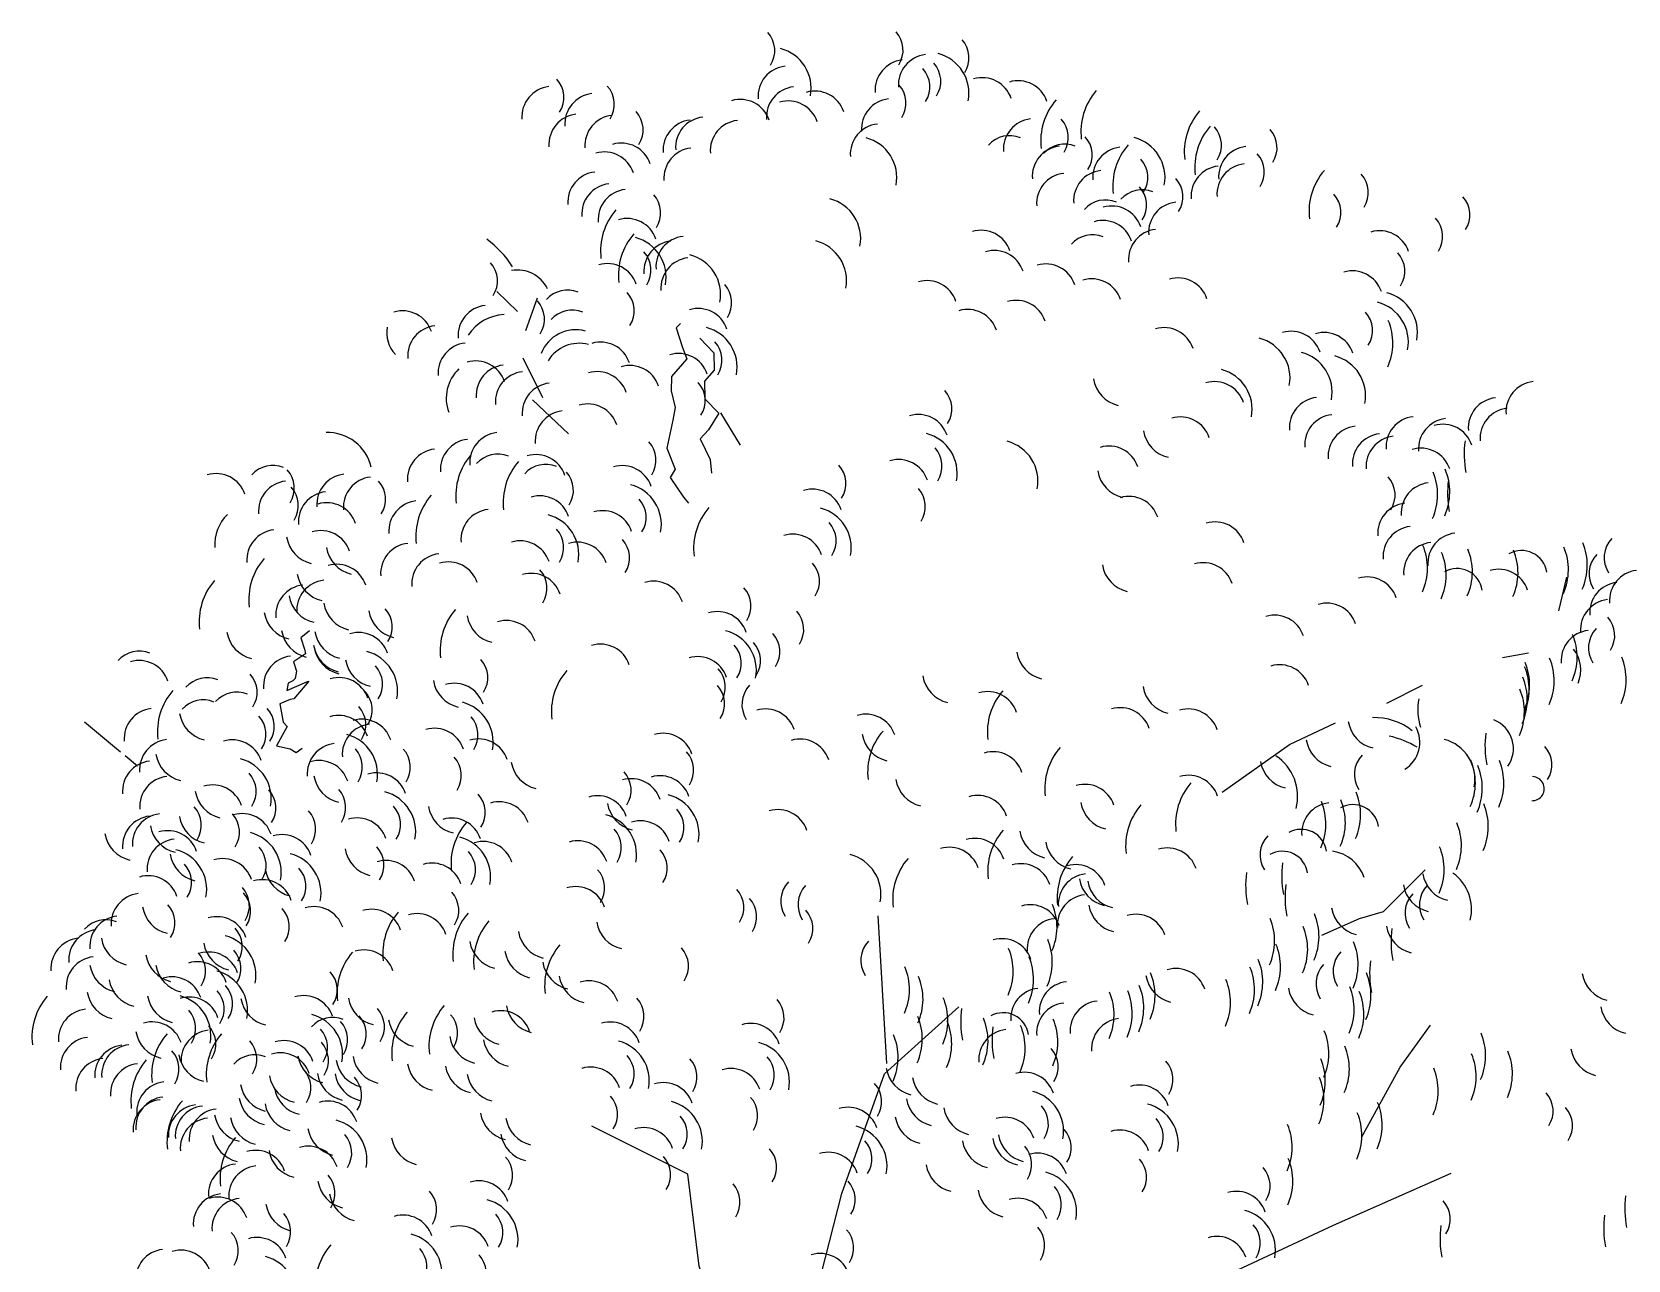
# Model space of a CAD drawing. Header units: millimetres. Extents: x 183.1 to 231.4, y 273.1 to 307.6.
# Drawn here: x 204.85 to 212.76, y 279.26 to 285.35 of the extents above; entities that cross this region are included whole.
import ezdxf

# ---------------------------------------------------------------- set-up
doc = ezdxf.new("R2010")
doc.units = ezdxf.units.MM
doc.layers.add('lesPaysagistes', color=7, linetype='Continuous')

# ---------------------------------------------------------------- blocks, each defined once
blk = doc.blocks.new('A$C3563476A')
at = {"layer": 'lesPaysagistes'}
for p, q in [((-4.8951, 10.9698), (-4.7938, 10.8709)), ((-4.6955, 10.9371), (-4.7543, 10.7752)), ((-4.7672, 10.6412), (-4.6698, 10.4453)), ((-4.7196, 10.4339), (-4.5411, 10.2653)), ((0.3661, 9.3876), (0.4067, 9.5551)), ((-5.8245, 9.2881), (-5.8663, 9.2536)), ((-5.8663, 9.2536), (-5.8486, 9.1981)), ((-5.8431, 9.1745), (-5.9038, 9.1357)), ((-5.8486, 9.1981), (-5.8431, 9.1745)), ((0.0867, 9.1573), (0.2162, 9.1792)), ((-5.9038, 9.1357), (-5.8883, 9.0896)), ((-5.9359, 8.9941), (-5.8364, 9.0369)), ((-5.9294, 9.0304), (-5.9359, 8.9941)), ((-5.9068, 9.0406), (-5.9294, 9.0304)), ((-5.8948, 9.0533), (-5.9068, 9.0406)), ((-5.8269, 9.039), (-5.9015, 8.9523)), ((-5.8883, 9.0896), (-5.8948, 9.0533)), ((-5.8364, 9.0369), (-5.8269, 9.039)), ((-0.4862, 8.9308), (-0.3087, 9.019)), ((-5.9204, 8.948), (-5.9701, 8.9266)), ((-5.9015, 8.9523), (-5.9204, 8.948)), ((-5.9701, 8.9266), (-5.9543, 8.8358)), ((-6.9392, 8.8382), (-6.7611, 8.6902)), ((-5.9347, 8.8155), (-5.9591, 8.7701)), ((-5.9543, 8.8358), (-5.9347, 8.8155)), ((-0.9689, 8.725), (-0.7405, 8.8328)), ((-5.9591, 8.7701), (-5.9871, 8.7189)), ((-5.9871, 8.7189), (-5.9192, 8.7047)), ((-5.9192, 8.7047), (-5.8901, 8.6865)), ((-5.8901, 8.6865), (-5.8603, 8.7083)), ((-1.3026, 8.4902), (-0.9689, 8.725)), ((-6.7368, 8.671), (-6.6754, 8.6204)), ((-0.5023, 7.8991), (-0.2964, 8.1045)), ((-0.8075, 7.7815), (-0.6208, 7.8639)), ((-0.6208, 7.8639), (-0.5023, 7.8991)), ((-0.4199, 7.1272), (-0.27, 7.3356)), ((-0.6098, 6.783), (-0.4199, 7.1272))]:
    blk.add_line(p, q, dxfattribs=at)
for points in [[(-3.9854, 10.8121), (-4.0065, 10.7898), (-3.9753, 10.6922), (-3.9537, 10.636), (-4.0297, 10.5487), (-4.0311, 10.4785), (-4.012, 10.3956), (-4.0236, 10.3318), (-4.0531, 10.1941), (-4.0117, 10.09), (-4.0373, 10.0492), (-3.971, 9.951), (-3.9468, 9.9216)], [(-3.8898, 10.738), (-3.8209, 10.6665), (-3.8185, 10.5798), (-3.867, 10.525), (-3.8646, 10.4382), (-3.7957, 10.3667), (-3.8469, 10.2851), (-3.889, 10.2405), (-3.8394, 10.1384), (-3.8324, 10.0701)], [(-3.7874, 10.3686), (-3.6894, 10.2078)], [(-2.9627, 7.146), (-3.0071, 7.8774)], [(-4.3029, 0.3862), (-4.2479, 1.1157), (-4.233, 1.5888), (-4.046, 2.4969), (-3.8139, 3.3166), (-3.6358, 4.371), (-3.4068, 5.6349), (-3.1856, 6.5015), (-2.9754, 7.0936), (-2.6065, 7.4256)], [(-4.6229, 0.1643), (-4.5933, 0.7891), (-4.5422, 1.32), (-4.5437, 1.5421), (-4.3117, 2.3618), (-4.3494, 2.5261), (-4.257, 2.7698), (-4.0958, 3.2518), (-3.8945, 3.9902), (-3.644, 5.1602), (-3.7446, 5.7056), (-3.894, 6.141), (-3.9495, 6.5979), (-4.4244, 6.8349)], [(-1.376, 6.052), (-0.7507, 6.344), (-0.167, 6.6017)]]:
    blk.add_lwpolyline(points, dxfattribs=at)
for centre, radius, start, end in [((-3.6528, 12.1631), 0.1342, 327.29163, 42.31975), ((-3.017, 12.1653), 0.1342, 327.29163, 42.31975), ((-2.6901, 12.1268), 0.1342, 327.29163, 42.31975), ((-3.5417, 11.9767), 0.2032, 349.25075, 75.51792), ((-2.8708, 11.9669), 0.1507, 96.26822, 184.46159), ((-2.7556, 11.9933), 0.1507, 96.26822, 184.46159), ((-2.8302, 12.0114), 0.1342, 327.29163, 42.31975), ((-2.7596, 11.9515), 0.2032, 349.25075, 75.51792), ((-4.6977, 11.9306), 0.1342, 327.29163, 42.31975), ((-3.451, 11.9361), 0.1507, 96.26822, 184.46159), ((-2.8844, 11.9837), 0.1342, 327.29163, 42.31975), ((-2.4904, 11.8783), 0.1507, 18.53688, 106.73024), ((-4.6211, 11.835), 0.1507, 96.26822, 184.46159), ((-4.408, 11.8001), 0.1507, 96.26822, 184.46159), ((-4.4476, 11.8972), 0.1342, 327.29163, 42.31975), ((-3.4089, 11.8339), 0.1507, 96.26822, 184.46159), ((-3.3197, 11.812), 0.1507, 18.53688, 106.73024), ((-3.0024, 11.9036), 0.1342, 327.29163, 42.31975), ((-2.313, 11.8632), 0.1507, 18.53688, 106.73024), ((-1.6911, 11.7611), 0.3108, 139.02024, 186.80359), ((-3.6891, 11.7706), 0.1507, 18.53688, 106.73024), ((-3.4513, 11.7631), 0.1507, 18.53688, 106.73024), ((-2.9384, 11.7743), 0.1507, 96.26822, 184.46159), ((-1.8902, 11.7154), 0.3108, 139.02024, 186.80359), ((-1.1788, 11.6605), 0.3108, 139.02024, 186.80359), ((-4.4871, 11.6981), 0.1507, 96.26822, 184.46159), ((-4.3087, 11.6925), 0.1507, 96.26822, 184.46159), ((-4.305, 11.771), 0.1342, 327.29163, 42.31975), ((-3.9212, 11.6696), 0.1507, 96.26822, 184.46159), ((-3.8592, 11.6839), 0.1507, 96.26822, 184.46159), ((-3.6876, 11.6674), 0.1507, 96.26822, 184.46159), ((-2.9937, 11.6497), 0.1507, 96.26822, 184.46159), ((-2.235, 11.6749), 0.1507, 96.26822, 184.46159), ((-2.198, 11.7325), 0.1342, 327.29163, 42.31975), ((-1.1266, 11.5852), 0.3108, 139.02024, 186.80359), ((-1.4395, 11.6948), 0.1342, 327.29163, 42.31975), ((-4.279, 11.5543), 0.1507, 18.53688, 106.73024), ((-3.1171, 11.5341), 0.2032, 349.25075, 75.51792), ((-2.3543, 11.6015), 0.1406, 67.81499, 138.06183), ((-2.0797, 11.6461), 0.1342, 327.29163, 42.31975), ((-1.7883, 11.5352), 0.2032, 349.25075, 75.51792), ((-1.1639, 11.6824), 0.1342, 327.29163, 42.31975), ((-4.3621, 11.5104), 0.1507, 18.53688, 106.73024), ((-3.9173, 11.5307), 0.1507, 96.26822, 184.46159), ((-2.0921, 11.54), 0.1507, 96.26822, 184.46159), ((-2.0825, 11.5592), 0.1406, 67.81499, 138.06183), ((-1.7925, 11.5343), 0.1507, 96.26822, 184.46159), ((-1.5331, 11.4918), 0.3108, 139.02024, 186.80359), ((-1.8043, 11.5353), 0.1342, 327.29163, 42.31975), ((-1.1687, 11.5378), 0.1507, 96.26822, 184.46159), ((-1.2271, 11.5618), 0.1342, 327.29163, 42.31975), ((-4.3934, 11.412), 0.1507, 96.26822, 184.46159), ((-2.0705, 11.4052), 0.1507, 96.26822, 184.46159), ((-1.8873, 11.4193), 0.1507, 96.26822, 184.46159), ((-1.305, 11.4412), 0.1507, 96.26822, 184.46159), ((-1.1769, 11.452), 0.1507, 96.26822, 184.46159), ((-0.5608, 11.3659), 0.3108, 139.02024, 186.80359), ((-0.7116, 11.4607), 0.1342, 327.29163, 42.31975), ((-4.324, 11.3534), 0.1507, 96.26822, 184.46159), ((-4.243, 11.3254), 0.1507, 96.26822, 184.46159), ((-1.6987, 11.333), 0.1406, 67.81499, 138.06183), ((-1.8105, 11.3975), 0.1342, 327.29163, 42.31975), ((-1.6306, 11.4389), 0.1342, 327.29163, 42.31975), ((-4.2178, 11.359), 0.1342, 327.29163, 42.31975), ((-3.2962, 11.2322), 0.2032, 349.25075, 75.51792), ((-1.8793, 11.2828), 0.1406, 67.81499, 138.06183), ((-1.8485, 11.2426), 0.1507, 18.53688, 106.73024), ((-1.5156, 11.2624), 0.1507, 96.26822, 184.46159), ((-0.8478, 11.3613), 0.1342, 327.29163, 42.31975), ((-0.2087, 11.3491), 0.1342, 327.29163, 42.31975), ((-4.071, 11.1707), 0.3108, 139.02024, 186.80359), ((-4.2502, 11.1808), 0.1507, 18.53688, 106.73024), ((-1.8932, 11.1712), 0.1507, 18.53688, 106.73024), ((-0.3433, 11.2424), 0.1342, 327.29163, 42.31975), ((-3.9825, 11.0513), 0.3108, 139.02024, 186.80359), ((-4.2602, 11.0402), 0.2032, 349.25075, 75.51792), ((-3.9565, 11.093), 0.1507, 96.26822, 184.46159), ((-2.4963, 11.1227), 0.1507, 18.53688, 106.73024), ((-1.9445, 11.1106), 0.1406, 67.81499, 138.06183), ((-1.6152, 11.1277), 0.1507, 96.26822, 184.46159), ((-0.5214, 11.1201), 0.1507, 18.53688, 106.73024), ((-5.2357, 10.8307), 0.4925, 32.07928, 53.95098), ((-4.0165, 11.0699), 0.1507, 96.26822, 184.46159), ((-4.2662, 11.0753), 0.1342, 327.29163, 42.31975), ((-3.9901, 10.9548), 0.2032, 349.25075, 75.51792), ((-3.3662, 11.0237), 0.2032, 349.25075, 75.51792), ((-2.4314, 11.0225), 0.1507, 18.53688, 106.73024), ((-0.531, 11.0706), 0.1342, 327.29163, 42.31975), ((-5.0267, 11.0221), 0.1342, 327.29163, 42.31975), ((-4.794, 10.9101), 0.1662, 26.27214, 100.01199), ((-4.3475, 10.9576), 0.1507, 18.53688, 106.73024), ((-3.9321, 10.9868), 0.1507, 96.26822, 184.46159), ((-2.1751, 10.9557), 0.1507, 18.53688, 106.73024), ((-0.6559, 10.9215), 0.1507, 18.53688, 106.73024), ((-3.866, 10.9135), 0.1342, 327.29163, 42.31975), ((-2.7636, 10.8728), 0.1507, 18.53688, 106.73024), ((-1.9486, 10.882), 0.1507, 18.53688, 106.73024), ((-1.5201, 10.8862), 0.1507, 18.53688, 106.73024), ((-4.794, 10.8333), 0.1342, 327.29163, 42.31975), ((-4.5456, 10.8361), 0.1406, 67.81499, 138.06183), ((-4.3489, 10.8746), 0.1342, 327.29163, 42.31975), ((-2.3222, 10.7753), 0.1507, 18.53688, 106.73024), ((-0.5825, 10.7196), 0.2032, 349.25075, 75.51792), ((-0.5375, 10.7672), 0.2032, 349.25075, 75.51792), ((-5.3628, 10.7234), 0.1507, 18.53688, 106.73024), ((-4.937, 10.751), 0.1507, 96.26822, 184.46159), ((-4.847, 10.6271), 0.2289, 93.30254, 146.41885), ((-4.5227, 10.7366), 0.1406, 67.81499, 138.06183), ((-3.8985, 10.7352), 0.1507, 18.53688, 106.73024), ((-2.5633, 10.7304), 0.1507, 18.53688, 106.73024), ((-0.6907, 10.7764), 0.1342, 327.29163, 42.31975), ((-5.2828, 10.7671), 0.1587, 170.55349, 223.21625), ((-5.1865, 10.6501), 0.1507, 96.26822, 184.46159), ((-4.5054, 10.598), 0.1822, 74.58134, 159.35914), ((-3.9084, 10.5946), 0.2032, 349.25075, 75.51792), ((-1.5892, 10.64), 0.1507, 18.53688, 106.73024), ((-0.9597, 10.622), 0.1507, 18.53688, 106.73024), ((-0.7968, 10.616), 0.1507, 18.53688, 106.73024), ((-0.7462, 10.7142), 0.2901, 336.01358, 22.71381), ((-5.036, 10.5647), 0.1507, 96.26822, 184.46159), ((-4.4875, 10.533), 0.1802, 75.29569, 148.75583), ((-4.3817, 10.5685), 0.1507, 18.53688, 106.73024), ((-3.9144, 10.6298), 0.1342, 327.29163, 42.31975), ((-1.1688, 10.5415), 0.2032, 349.25075, 75.51792), ((-5, 10.4749), 0.1507, 18.53688, 106.73024), ((-4.8472, 10.4554), 0.1507, 96.26822, 184.46159), ((-4.2371, 10.4527), 0.1507, 18.53688, 106.73024), ((-3.9957, 10.5121), 0.1507, 18.53688, 106.73024), ((-0.9602, 10.4715), 0.2032, 349.25075, 75.51792), ((-0.7946, 10.4536), 0.2032, 349.25075, 75.51792), ((-4.9474, 10.4415), 0.199, 133.20247, 200.65288), ((-4.7524, 10.4226), 0.1507, 96.26822, 184.46159), ((-4.3977, 10.422), 0.1507, 18.53688, 106.73024), ((-3.9971, 10.4291), 0.1342, 327.29163, 42.31975), ((-1.7803, 10.5628), 0.1612, 189.085, 256.77135), ((-1.3393, 10.3728), 0.1507, 18.53688, 106.73024), ((-1.3567, 10.3864), 0.2032, 349.25075, 75.51792), ((0.2548, 10.3736), 0.1507, 96.26822, 184.46159), ((-4.6194, 10.366), 0.1507, 96.26822, 184.46159), ((-2.7754, 10.3884), 0.1342, 327.29163, 42.31975), ((-0.8179, 10.295), 0.1507, 96.26822, 184.46159), ((0.0681, 10.2935), 0.1507, 96.26822, 184.46159), ((-4.555, 10.2281), 0.1507, 96.26822, 184.46159), ((-4.4445, 10.262), 0.1507, 18.53688, 106.73024), ((-2.8079, 10.2101), 0.1507, 18.53688, 106.73024), ((0.1266, 10.2417), 0.1507, 96.26822, 184.46159), ((-1.5086, 10.1977), 0.1507, 18.53688, 106.73024), ((-0.7424, 10.2098), 0.1507, 96.26822, 184.46159), ((-0.6267, 10.1525), 0.1507, 96.26822, 184.46159), ((-0.3392, 10.1999), 0.1507, 96.26822, 184.46159), ((-0.1785, 10.1902), 0.1507, 96.26822, 184.46159), ((-0.208, 10.1615), 0.1507, 18.53688, 106.73024), ((-5.735, 10.0493), 0.2221, 12.9265, 91.82434), ((-5.0245, 10.0875), 0.1507, 96.26822, 184.46159), ((-4.8795, 10.1209), 0.1507, 96.26822, 184.46159), ((-4.2413, 10.1347), 0.1342, 327.29163, 42.31975), ((-2.8179, 10.0695), 0.2032, 349.25075, 75.51792), ((-2.4178, 10.0309), 0.2032, 349.25075, 75.51792), ((-1.863, 10.0535), 0.1507, 18.53688, 106.73024), ((-1.5327, 10.3055), 0.1612, 189.085, 256.77135), ((-0.5062, 10.1149), 0.1507, 96.26822, 184.46159), ((-0.4381, 10.1026), 0.1507, 96.26822, 184.46159), ((0.4044, 10.1655), 0.5071, 172.70718, 190.54258), ((-5.1879, 10.0391), 0.1507, 96.26822, 184.46159), ((-4.7882, 9.9581), 0.3108, 139.02024, 186.80359), ((-4.8916, 10.0232), 0.1406, 67.81499, 138.06183), ((-4.5535, 9.9247), 0.3108, 139.02024, 186.80359), ((-4.7013, 10.0109), 0.1507, 18.53688, 106.73024), ((-2.9051, 9.9869), 0.1507, 18.53688, 106.73024), ((-2.8239, 10.1046), 0.1342, 327.29163, 42.31975), ((-0.3175, 10.0432), 0.1507, 18.53688, 106.73024), ((-6.287, 9.9173), 0.1507, 18.53688, 106.73024), ((-6.0058, 9.968), 0.1406, 67.81499, 138.06183), ((-6.0332, 9.9958), 0.1342, 327.29163, 42.31975), ((-5.6369, 9.9148), 0.1507, 96.26822, 184.46159), ((-5.5052, 9.9008), 0.1507, 96.26822, 184.46159), ((-4.6531, 9.9732), 0.1406, 67.81499, 138.06183), ((-4.6504, 9.9853), 0.1342, 327.29163, 42.31975), ((-4.2738, 9.9564), 0.1507, 18.53688, 106.73024), ((-3.3001, 10.0185), 0.1342, 327.29163, 42.31975), ((-1.7594, 10.1068), 0.1612, 189.085, 256.77135), ((-0.5792, 9.9616), 0.1342, 327.29163, 42.31975), ((-0.5245, 9.9634), 0.2901, 336.01358, 22.71381), ((-0.4643, 9.9773), 0.2901, 336.01358, 22.71381), ((-5.9259, 9.8805), 0.1507, 96.26822, 184.46159), ((-6.0134, 9.9095), 0.1342, 327.29163, 42.31975), ((-5.7283, 9.8277), 0.1507, 96.26822, 184.46159), ((-5.5812, 9.9407), 0.1342, 327.29163, 42.31975), ((-4.2838, 9.8158), 0.2032, 349.25075, 75.51792), ((-3.3326, 9.8402), 0.1507, 18.53688, 106.73024), ((-2.9065, 9.9039), 0.1342, 327.29163, 42.31975), ((-0.264, 9.8724), 0.1507, 96.26822, 184.46159), ((0.3221, 9.9726), 0.5071, 172.70718, 190.54258), ((-5.7384, 9.7726), 0.1507, 18.53688, 106.73024), ((-5.2802, 9.7824), 0.1507, 96.26822, 184.46159), ((-4.9861, 9.7575), 0.3108, 139.02024, 186.80359), ((-4.9229, 9.7402), 0.1507, 96.26822, 184.46159), ((-4.6829, 9.8071), 0.1507, 18.53688, 106.73024), ((-4.2898, 9.851), 0.1342, 327.29163, 42.31975), ((-3.61, 9.6961), 0.3108, 139.02024, 186.80359), ((-3.3426, 9.6996), 0.2032, 349.25075, 75.51792), ((-1.7638, 9.804), 0.1507, 18.53688, 106.73024), ((-0.3806, 9.771), 0.1507, 96.26822, 184.46159), ((-6.082, 9.716), 0.211, 134.79254, 183.68682), ((-4.6928, 9.6665), 0.2032, 349.25075, 75.51792), ((-4.371, 9.7333), 0.1507, 18.53688, 106.73024), ((-3.3486, 9.7348), 0.1342, 327.29163, 42.31975), ((-1.3372, 9.6777), 0.1507, 18.53688, 106.73024), ((-5.9839, 9.6394), 0.1507, 96.26822, 184.46159), ((-5.7784, 9.7797), 0.1612, 189.085, 256.77135), ((-5.7679, 9.6349), 0.1507, 18.53688, 106.73024), ((-4.7801, 9.5839), 0.1507, 18.53688, 106.73024), ((-4.6988, 9.7016), 0.1342, 327.29163, 42.31975), ((-4.4969, 9.5776), 0.1507, 18.53688, 106.73024), ((-4.3724, 9.6503), 0.1342, 327.29163, 42.31975), ((-3.4298, 9.6171), 0.1507, 18.53688, 106.73024), ((-0.3541, 9.6559), 0.1507, 96.26822, 184.46159), ((-0.1321, 9.6231), 0.1507, 96.26822, 184.46159), ((0.7298, 9.6507), 0.1389, 136.61376, 212.3819), ((-5.5809, 9.7269), 0.1612, 189.085, 256.77135), ((-5.3207, 9.5724), 0.1507, 96.26822, 184.46159), ((-5.1669, 9.5205), 0.1507, 96.26822, 184.46159), ((-0.252, 9.5769), 0.1507, 96.26822, 184.46159), ((-0.5747, 9.6002), 0.2901, 336.01358, 22.71381), ((-0.4822, 9.5652), 0.2901, 336.01358, 22.71381), ((-0.3522, 9.581), 0.2901, 336.01358, 22.71381), ((0.1808, 9.5601), 0.1269, 8.78163, 119.13156), ((-0.1261, 9.5767), 0.2901, 336.01358, 22.71381), ((0.1237, 9.5919), 0.2901, 336.01358, 22.71381), ((0.2172, 9.6134), 0.2901, 336.01358, 22.71381), ((0.6549, 9.5714), 0.1389, 136.61376, 212.3819), ((-5.8141, 9.443), 0.3108, 139.02024, 186.80359), ((-5.7252, 9.5956), 0.1612, 189.085, 256.77135), ((-5.6882, 9.4679), 0.1507, 18.53688, 106.73024), ((-5.1357, 9.4796), 0.1507, 18.53688, 106.73024), ((-4.7251, 9.4229), 0.1507, 18.53688, 106.73024), ((-4.7815, 9.5009), 0.1342, 327.29163, 42.31975), ((-3.4312, 9.5341), 0.1342, 327.29163, 42.31975), ((-1.7361, 9.6409), 0.1612, 189.085, 256.77135), ((-1.3956, 9.4757), 0.1507, 18.53688, 106.73024), ((-0.1388, 9.4708), 0.1269, 8.78163, 119.13156), ((0.0689, 9.4428), 0.1507, 18.53688, 106.73024), ((0.768, 9.4384), 0.1507, 96.26822, 184.46159), ((-6.0599, 9.3341), 0.3108, 139.02024, 186.80359), ((-5.8404, 9.3658), 0.1507, 96.26822, 184.46159), ((-5.7368, 9.3896), 0.1507, 96.26822, 184.46159), ((-4.1191, 9.3841), 0.1507, 18.53688, 106.73024), ((-3.7704, 9.4118), 0.1342, 327.29163, 42.31975), ((-0.5827, 9.4051), 0.1507, 18.53688, 106.73024), ((0.6698, 9.3786), 0.1507, 96.26822, 184.46159), ((-5.766, 9.4881), 0.1612, 189.085, 256.77135), ((-5.5939, 9.4513), 0.1612, 189.085, 256.77135), ((-0.7834, 9.2753), 0.1507, 18.53688, 106.73024), ((0.6241, 9.2935), 0.1507, 96.26822, 184.46159), ((-5.8888, 9.4054), 0.1612, 189.085, 256.77135), ((-5.3712, 9.4132), 0.1612, 189.085, 256.77135), ((-5.5479, 9.3082), 0.1342, 327.29163, 42.31975), ((-4.8659, 9.1912), 0.3108, 139.02024, 186.80359), ((-4.8838, 9.389), 0.1612, 189.085, 256.77135), ((-4.8491, 9.1894), 0.1507, 18.53688, 106.73024), ((-3.8029, 9.2335), 0.1507, 18.53688, 106.73024), ((-3.5092, 9.296), 0.1342, 327.29163, 42.31975), ((-1.0421, 9.2158), 0.1507, 18.53688, 106.73024), ((0.5091, 9.2659), 0.1342, 327.29163, 42.31975), ((-6.0737, 9.3084), 0.1612, 189.085, 256.77135), ((-5.8028, 9.3161), 0.1612, 189.085, 256.77135), ((-5.6379, 9.3104), 0.1612, 189.085, 256.77135), ((-5.5804, 9.1299), 0.1507, 18.53688, 106.73024), ((-3.8129, 9.0929), 0.2032, 349.25075, 75.51792), ((-3.6277, 9.1855), 0.1342, 327.29163, 42.31975), ((0.5286, 9.1411), 0.1507, 96.26822, 184.46159), ((0.1669, 9.1588), 0.2901, 336.01358, 22.71381), ((0.6522, 9.2045), 0.1389, 136.61376, 212.3819), ((-6.6678, 9.0475), 0.1406, 67.81499, 138.06183), ((-5.6443, 9.2435), 0.1612, 189.085, 256.77135), ((-5.6419, 9.2331), 0.1612, 189.085, 256.77135), ((-5.5903, 8.9893), 0.2032, 349.25075, 75.51792), ((-4.3827, 9.0722), 0.1507, 18.53688, 106.73024), ((-3.8189, 9.1281), 0.1342, 327.29163, 42.31975), ((-3.7235, 9.1408), 0.1342, 327.29163, 42.31975), ((-2.1605, 9.2083), 0.1612, 189.085, 256.77135), ((0.3051, 9.0946), 0.1695, 337.59218, 37.89238), ((-6.6682, 8.9914), 0.1507, 18.53688, 106.73024), ((-5.9013, 9.0138), 0.1507, 96.26822, 184.46159), ((-5.4858, 9.1709), 0.1612, 189.085, 256.77135), ((-5.5963, 9.0245), 0.1342, 327.29163, 42.31975), ((-5.0745, 9.0568), 0.1342, 327.29163, 42.31975), ((-3.9001, 9.0104), 0.1507, 18.53688, 106.73024), ((-3.8979, 9.0098), 0.1342, 327.29163, 42.31975), ((-1.0171, 8.9702), 0.1507, 18.53688, 106.73024), ((-0.0707, 8.9987), 0.2901, 336.01358, 22.71381), ((-0.0686, 9.0203), 0.2901, 336.01358, 22.71381), ((0.0532, 9.0412), 0.2901, 336.01358, 22.71381), ((0.41, 9.0466), 0.2901, 336.01357, 22.71384), ((-6.3316, 8.9152), 0.1406, 67.81499, 138.06183), ((-6.2174, 8.9843), 0.1342, 327.29163, 42.31975), ((-5.6776, 8.9068), 0.1507, 18.53688, 106.73024), ((-5.0509, 9.0679), 0.1612, 189.085, 256.77135), ((-5.1069, 8.8785), 0.1507, 18.53688, 106.73024), ((-4.3145, 8.8885), 0.3108, 139.02024, 186.80359), ((-3.9015, 8.9274), 0.1342, 327.29163, 42.31975), ((-3.5424, 8.9237), 0.1389, 136.61376, 212.3819), ((-2.6259, 9.0909), 0.1612, 189.085, 256.77135), ((-0.08, 8.9473), 0.2901, 336.01358, 22.71381), ((-6.2666, 8.7889), 0.3108, 139.02024, 186.80359), ((-6.3503, 8.8061), 0.1406, 67.81499, 138.06183), ((-6.1843, 8.8443), 0.1406, 67.81499, 138.06183), ((-5.6475, 8.8975), 0.1342, 327.29163, 42.31975), ((-2.4635, 8.8369), 0.1507, 18.53688, 106.73024), ((-2.1544, 8.7879), 0.3108, 139.02024, 186.80359), ((-1.5348, 9.0379), 0.1612, 189.085, 256.77135), ((-0.0655, 8.897), 0.2672, 168.21313, 198.73294), ((-0.0944, 8.8877), 0.2901, 336.01358, 22.71381), ((-6.5916, 8.7542), 0.1507, 96.26822, 184.46159), ((-6.3084, 8.9056), 0.1612, 189.085, 256.77135), ((-6.174, 8.7765), 0.1342, 327.29163, 42.31975), ((-6.1329, 8.8144), 0.1342, 327.29163, 42.31975), ((-5.68, 8.7192), 0.1507, 18.53688, 106.73024), ((-5.679, 8.8237), 0.1342, 327.29163, 42.31975), ((-5.1169, 8.738), 0.2032, 349.25075, 75.51792), ((-5.1229, 8.7731), 0.1342, 327.29163, 42.31975), ((-3.5647, 8.7515), 0.1507, 18.53688, 106.73024), ((-3.0669, 8.7253), 0.1507, 18.53688, 106.73024), ((-1.8063, 8.7575), 0.1507, 18.53688, 106.73024), ((-1.4696, 8.7511), 0.1507, 18.53688, 106.73024), ((-0.5492, 8.5529), 0.3064, 51.82133, 91.41476), ((-5.5109, 8.6763), 0.1507, 96.26822, 184.46159), ((-5.5643, 8.7005), 0.1507, 18.53688, 106.73024), ((-5.2042, 8.6554), 0.1507, 18.53688, 106.73024), ((-4.0717, 8.6306), 0.1507, 18.53688, 106.73024), ((-2.7477, 8.5888), 0.3108, 139.02024, 186.80359), ((-0.5182, 8.8656), 0.1612, 189.085, 256.77135), ((-0.479, 8.7367), 0.1564, 301.49389, 29.4187), ((0.5074, 8.7182), 0.5071, 172.70718, 190.54258), ((-0.011, 8.7056), 0.1523, 324.81915, 68.44284), ((-6.5153, 8.6001), 0.1507, 96.26822, 184.46159), ((-6.2064, 8.5982), 0.1507, 18.53688, 106.73024), ((-5.6846, 8.5804), 0.1507, 96.26822, 184.46159), ((-5.69, 8.5786), 0.2032, 349.25075, 75.51792), ((-5.696, 8.6137), 0.1342, 327.29163, 42.31975), ((-5.4584, 8.6129), 0.1342, 327.29163, 42.31975), ((-4.9867, 8.6028), 0.1507, 18.53688, 106.73024), ((-3.3943, 8.6021), 0.1507, 18.53688, 106.73024), ((-2.9262, 8.802), 0.1612, 189.085, 256.77135), ((-1.87, 8.5076), 0.3108, 139.02024, 186.80359), ((-0.7263, 8.7742), 0.1612, 189.085, 256.77135), ((-0.5818, 8.2924), 0.487, 59.59779, 77.27949), ((-0.2527, 8.5542), 0.2032, 349.25075, 75.51792), ((0.1976, 8.6249), 0.1342, 327.29163, 42.31975), ((-6.5998, 8.4935), 0.1507, 96.26822, 184.46159), ((-6.4257, 8.7041), 0.1612, 189.085, 256.77135), ((-6.2164, 8.4577), 0.2032, 349.25075, 75.51792), ((-5.7772, 8.496), 0.1507, 18.53688, 106.73024), ((-5.2056, 8.5724), 0.1342, 327.29163, 42.31975), ((-4.6649, 8.6644), 0.1612, 189.085, 256.77135), ((-4.0547, 8.5985), 0.1342, 327.29163, 42.31975), ((-2.437, 8.5393), 0.1507, 18.53688, 106.73024), ((-0.9527, 8.6676), 0.1612, 189.085, 256.77135), ((-1.1718, 8.4684), 0.2436, 345.74207, 55.95421), ((-0.508, 8.5778), 0.1389, 136.61376, 212.3819), ((-0.3374, 8.5365), 0.2901, 336.01358, 22.71381), ((-0.303, 8.5093), 0.2901, 336.01358, 22.71381), ((-0.1961, 8.5338), 0.2901, 336.01358, 22.71381), ((-6.5143, 8.4178), 0.1507, 96.26822, 184.46159), ((-6.2224, 8.4928), 0.1342, 327.29163, 42.31975), ((-5.6425, 8.5964), 0.1612, 189.085, 256.77135), ((-5.4909, 8.4346), 0.1507, 18.53688, 106.73024), ((-4.2296, 8.4058), 0.1507, 18.53688, 106.73024), ((-4.3645, 8.4996), 0.1342, 327.29163, 42.31975), ((-4.0872, 8.4203), 0.1507, 18.53688, 106.73024), ((-2.7596, 8.5785), 0.1612, 189.085, 256.77135), ((-1.4679, 8.4224), 0.1507, 18.53688, 106.73024), ((0.2339, 8.5071), 0.0598, 268.00233, 88.00233), ((-6.2307, 8.52), 0.1612, 189.085, 256.77135), ((-6.3037, 8.3751), 0.1507, 18.53688, 106.73024), ((-6.1247, 8.4112), 0.1342, 327.29163, 42.31975), ((-5.7786, 8.413), 0.1342, 327.29163, 42.31975), ((-5.5009, 8.294), 0.2032, 349.25075, 75.51792), ((-5.0873, 8.389), 0.1342, 327.29163, 42.31975), ((-4.397, 8.3214), 0.1507, 18.53688, 106.73024), ((-4.0971, 8.2797), 0.2032, 349.25075, 75.51792), ((-2.513, 8.3229), 0.1507, 18.53688, 106.73024), ((-1.9814, 8.3777), 0.1507, 18.53688, 106.73024), ((-1.2221, 8.3319), 0.3108, 139.02024, 186.80359), ((-0.9059, 8.3778), 0.2901, 336.01358, 22.71381), ((-6.4939, 8.3264), 0.1342, 327.29163, 42.31975), ((-6.1572, 8.233), 0.1507, 18.53688, 106.73024), ((-5.9275, 8.3068), 0.1342, 327.29163, 42.31975), ((-5.5069, 8.3292), 0.1342, 327.29163, 42.31975), ((-5.0753, 8.4444), 0.1612, 189.085, 256.77135), ((-4.8837, 8.2914), 0.1507, 18.53688, 106.73024), ((-4.1884, 8.4597), 0.1612, 189.085, 256.77135), ((-4.1031, 8.3148), 0.1342, 327.29163, 42.31975), ((-3.5025, 8.2526), 0.1507, 18.53688, 106.73024), ((-1.843, 8.4644), 0.1612, 189.085, 256.77135), ((-1.4694, 8.2227), 0.3108, 139.02024, 186.80359), ((-0.7574, 8.2865), 0.1507, 96.26822, 184.46159), ((-1.0781, 8.3312), 0.2901, 336.01358, 22.71381), ((-0.9815, 8.3393), 0.2901, 336.01358, 22.71381), ((-0.6532, 8.3009), 0.1269, 8.78163, 119.13156), ((-0.2734, 8.3192), 0.2901, 336.01358, 22.71381), ((-6.5996, 8.2211), 0.1507, 96.26822, 184.46159), ((-6.5507, 8.2322), 0.1507, 96.26822, 184.46159), ((-6.4532, 8.3489), 0.1612, 189.085, 256.77135), ((-6.3088, 8.3948), 0.1612, 189.085, 256.77135), ((-6.3051, 8.2921), 0.1342, 327.29163, 42.31975), ((-5.5881, 8.2115), 0.1507, 18.53688, 106.73024), ((-5.1198, 8.2107), 0.1507, 18.53688, 106.73024), ((-4.8119, 8.1355), 0.3108, 139.02024, 186.80359), ((-4.4069, 8.1808), 0.2032, 349.25075, 75.51792), ((-4.4129, 8.2159), 0.1342, 327.29163, 42.31975), ((-4.1844, 8.1971), 0.1507, 18.53688, 106.73024), ((-0.9099, 8.1786), 0.1269, 8.78163, 119.13156), ((-0.4066, 8.2253), 0.2901, 336.01358, 22.71381), ((-6.678, 8.3099), 0.1612, 189.085, 256.77135), ((-6.4783, 8.107), 0.1507, 96.26822, 184.46159), ((-6.5264, 8.1482), 0.1507, 18.53688, 106.73024), ((-6.1672, 8.0924), 0.2032, 349.25075, 75.51792), ((-5.96, 8.1285), 0.1507, 18.53688, 106.73024), ((-5.1298, 8.0701), 0.2032, 349.25075, 75.51792), ((-4.9643, 8.0948), 0.1507, 18.53688, 106.73024), ((-4.4942, 8.0982), 0.1507, 18.53688, 106.73024), ((-2.527, 8.1102), 0.1507, 18.53688, 106.73024), ((-2.1528, 8.0971), 0.3108, 139.02024, 186.80359), ((-2.1454, 8.3217), 0.1612, 189.085, 256.77135), ((-2.0168, 8.2668), 0.1612, 189.085, 256.77135), ((-0.9752, 8.1787), 0.1389, 136.61376, 212.3819), ((-6.3554, 8.2078), 0.1612, 189.085, 256.77135), ((-6.5364, 8.0076), 0.2032, 349.25075, 75.51792), ((-6.2544, 8.0098), 0.1507, 18.53688, 106.73024), ((-6.1731, 8.1275), 0.1342, 327.29163, 42.31975), ((-5.9699, 7.9879), 0.2032, 349.25075, 75.51792), ((-5.488, 8.2344), 0.1612, 189.085, 256.77135), ((-5.5895, 8.1284), 0.1342, 327.29163, 42.31975), ((-5.4459, 8.0007), 0.1507, 18.53688, 106.73024), ((-5.1357, 8.1053), 0.1342, 327.29163, 42.31975), ((-4.1858, 8.1141), 0.1342, 327.29163, 42.31975), ((-3.1957, 7.9836), 0.2032, 349.25075, 75.51792), ((-2.6236, 7.9575), 0.3108, 139.02024, 186.80359), ((-2.6536, 8.0662), 0.1507, 18.53688, 106.73024), ((-1.8086, 7.9667), 0.3108, 139.02024, 186.80359), ((-1.5739, 8.063), 0.1507, 18.53688, 106.73024), ((-1.0037, 8.0701), 0.1269, 8.78163, 119.13156), ((-0.7815, 8.0057), 0.193, 18.44001, 82.06279), ((-0.492, 8.1072), 0.2901, 336.01358, 22.71381), ((-6.6236, 7.925), 0.1507, 18.53688, 106.73024), ((-6.5424, 8.0427), 0.1342, 327.29163, 42.31975), ((-5.8837, 8.133), 0.1612, 189.085, 256.77135), ((-5.9759, 8.0231), 0.1342, 327.29163, 42.31975), ((-5.217, 7.9876), 0.1507, 18.53688, 106.73024), ((-4.4956, 8.0152), 0.1342, 327.29163, 42.31975), ((-2.2991, 7.9846), 0.1507, 18.53688, 106.73024), ((-1.9631, 7.9349), 0.1507, 96.26822, 184.46159), ((-2.0262, 7.98), 0.1507, 18.53688, 106.73024), ((-0.6785, 8.0266), 0.5071, 172.70718, 190.54258), ((-0.4999, 8.0756), 0.5071, 172.70718, 190.54258), ((-0.1485, 8.1109), 0.1612, 189.085, 256.77135), ((-0.287, 7.9095), 0.2208, 345.80643, 54.32506), ((-6.2558, 7.9268), 0.1342, 327.29163, 42.31975), ((-6.2498, 7.9003), 0.1342, 327.29163, 42.31975), ((-6.0572, 7.9053), 0.1507, 18.53688, 106.73024), ((-5.2184, 7.9046), 0.1342, 327.29163, 42.31975), ((-4.5049, 7.8713), 0.1507, 18.53688, 106.73024), ((-3.8061, 7.9178), 0.1342, 327.29163, 42.31975), ((-3.3497, 7.9498), 0.1389, 136.61376, 212.3819), ((-3.2649, 7.9321), 0.1389, 136.61376, 212.3819), ((-1.8503, 8.0858), 0.1612, 189.085, 256.77135), ((-1.809, 8.0746), 0.1612, 189.085, 256.77135), ((-0.4832, 7.9687), 0.5071, 172.70718, 190.54258), ((-0.245, 8.056), 0.1612, 189.085, 256.77135), ((-0.1857, 7.9317), 0.1389, 136.61376, 212.3819), ((-6.6563, 7.8372), 0.1507, 96.26822, 184.46159), ((-6.4919, 7.9475), 0.1612, 189.085, 256.77135), ((-6.625, 7.842), 0.1342, 327.29163, 42.31975), ((-6.0586, 7.8223), 0.1342, 327.29163, 42.31975), ((-5.802, 7.7723), 0.1507, 18.53688, 106.73024), ((-5.5156, 7.7587), 0.1507, 18.53688, 106.73024), ((-3.7425, 7.8719), 0.1342, 327.29163, 42.31975), ((-2.2529, 7.7813), 0.1507, 18.53688, 106.73024), ((-2.4102, 7.8212), 0.2901, 336.01358, 22.71381), ((-1.9673, 7.8315), 0.1507, 96.26822, 184.46159), ((-1.8036, 7.9559), 0.1612, 189.085, 256.77135), ((-0.6005, 7.9416), 0.1612, 189.085, 256.77135), ((-0.2569, 7.8905), 0.1389, 136.61376, 212.3819), ((-6.8338, 7.7171), 0.1406, 67.81499, 138.06183), ((-6.7616, 7.7257), 0.1507, 96.26822, 184.46159), ((-6.2823, 7.722), 0.1507, 18.53688, 106.73024), ((-5.1499, 7.6913), 0.3108, 139.02024, 186.80359), ((-5.2906, 7.7371), 0.1507, 18.53688, 106.73024), ((-4.8032, 7.6872), 0.3108, 139.02024, 186.80359), ((-4.7, 7.6481), 0.3108, 139.02024, 186.80359), ((-4.2418, 7.8715), 0.1612, 189.085, 256.77135), ((-3.4643, 7.8146), 0.1342, 327.29163, 42.31975), ((-2.1173, 7.7131), 0.1507, 96.26822, 184.46159), ((-1.7288, 7.7342), 0.1507, 18.53688, 106.73024), ((-1.3321, 7.7524), 0.2901, 336.01358, 22.71381), ((-1.1121, 7.7748), 0.2901, 336.01358, 22.71381), ((-6.9545, 7.616), 0.1507, 96.26822, 184.46159), ((-6.866, 7.6581), 0.1507, 96.26822, 184.46159), ((-6.696, 7.7915), 0.1612, 189.085, 256.77135), ((-6.2922, 7.5814), 0.2032, 349.25075, 75.51792), ((-6.2911, 7.7254), 0.1342, 327.29163, 42.31975), ((-4.6291, 7.8244), 0.1612, 189.085, 256.77135), ((-2.9531, 7.656), 0.1389, 136.61376, 212.3819), ((-2.3924, 7.6131), 0.1507, 18.53688, 106.73024), ((-2.4336, 7.6471), 0.2901, 336.01358, 22.71381), ((-1.1682, 7.7127), 0.2901, 336.01358, 22.71381), ((-0.3289, 7.8514), 0.1612, 189.085, 256.77135), ((0.0418, 7.7492), 0.5071, 172.70718, 190.54258), ((-6.8789, 7.5243), 0.1507, 96.26822, 184.46159), ((-6.4752, 7.7089), 0.1612, 189.085, 256.77135), ((-6.4734, 7.6026), 0.1342, 327.29163, 42.31975), ((-6.3235, 7.5471), 0.1507, 18.53688, 106.73024), ((-6.1885, 7.7664), 0.1612, 189.085, 256.77135), ((-6.2982, 7.6166), 0.1342, 327.29163, 42.31975), ((-5.3766, 7.4926), 0.3108, 139.02024, 186.80359), ((-5.5535, 7.5571), 0.1507, 18.53688, 106.73024), ((-4.8706, 7.7747), 0.1612, 189.085, 256.77135), ((-4.6962, 7.7276), 0.1612, 189.085, 256.77135), ((-4.3481, 7.5299), 0.3108, 139.02024, 186.80359), ((-4.0803, 7.6277), 0.1342, 327.29163, 42.31975), ((-2.6273, 7.6025), 0.2901, 336.01358, 22.71381), ((-2.5267, 7.5624), 0.2901, 336.01358, 22.71381), ((-1.303, 7.6255), 0.2901, 336.01358, 22.71381), ((-0.6134, 7.6038), 0.1389, 136.61376, 212.3819), ((-0.9185, 7.6362), 0.2901, 336.01358, 22.71381), ((-6.7527, 7.6586), 0.1612, 189.085, 256.77135), ((-6.4253, 7.6575), 0.1612, 189.085, 256.77135), ((-6.3795, 7.4989), 0.1507, 18.53688, 106.73024), ((-6.3335, 7.4065), 0.2032, 349.25075, 75.51792), ((-5.8204, 7.5097), 0.1342, 327.29163, 42.31975), ((-4.509, 7.6724), 0.1612, 189.085, 256.77135), ((-3.1414, 7.5126), 0.2901, 336.01358, 22.71381), ((-1.9244, 7.4827), 0.2901, 336.01358, 22.71381), ((-1.5309, 7.4655), 0.1507, 18.53688, 106.73024), ((-1.4316, 7.5115), 0.2901, 336.01358, 22.71381), ((-1.3909, 7.549), 0.2901, 336.01358, 22.71381), ((-0.6983, 7.5408), 0.1389, 136.61376, 212.3819), ((-0.8549, 7.482), 0.2901, 336.01358, 22.71381), ((-0.0641, 7.5905), 0.5071, 172.70718, 190.54258), ((-6.6575, 7.5861), 0.1612, 189.085, 256.77135), ((-6.5059, 7.4243), 0.1507, 18.53688, 106.73024), ((-6.3395, 7.4417), 0.1342, 327.29163, 42.31975), ((-4.4278, 7.6039), 0.1612, 189.085, 256.77135), ((-4.4395, 7.4046), 0.1507, 18.53688, 106.73024), ((-3.0741, 7.4647), 0.2901, 336.01358, 22.71381), ((-2.1991, 7.3681), 0.1507, 96.26822, 184.46159), ((-2.0574, 7.4007), 0.1507, 96.26822, 184.46159), ((-1.9805, 7.4206), 0.2901, 336.01358, 22.71381), ((-1.5202, 7.6066), 0.1612, 189.085, 256.77135), ((-1.5509, 7.449), 0.2901, 336.01358, 22.71381), ((-0.8144, 7.5436), 0.1612, 189.085, 256.77135), ((-0.9377, 7.4137), 0.2901, 336.01358, 22.71381), ((0.6414, 7.6163), 0.1612, 189.085, 256.77135), ((-6.8884, 7.2752), 0.3108, 139.02024, 186.80359), ((-6.7656, 7.5247), 0.1612, 189.085, 256.77135), ((-6.4668, 7.5062), 0.1612, 189.085, 256.77135), ((-6.5158, 7.2837), 0.2032, 349.25075, 75.51792), ((-6.4208, 7.324), 0.1507, 18.53688, 106.73024), ((-6.3809, 7.4159), 0.1342, 327.29163, 42.31975), ((-6.0045, 7.4932), 0.1612, 189.085, 256.77135), ((-5.8529, 7.3315), 0.1507, 18.53688, 106.73024), ((-5.4717, 7.4949), 0.1612, 189.085, 256.77135), ((-4.3009, 7.3784), 0.1342, 327.29163, 42.31975), ((-3.6066, 7.3717), 0.1342, 327.29163, 42.31975), ((-2.9514, 7.3593), 0.2901, 336.01358, 22.71381), ((-2.0705, 7.2952), 0.1507, 96.26822, 184.46159), ((-1.905, 7.3052), 0.1507, 96.26822, 184.46159), ((-2.1275, 7.3868), 0.2901, 336.01358, 22.71381), ((-2.0376, 7.3934), 0.2901, 336.01358, 22.71381), ((-0.89, 7.3895), 0.2901, 336.01358, 22.71381), ((-6.9174, 7.2647), 0.1507, 96.26822, 184.46159), ((-6.5218, 7.3188), 0.1342, 327.29163, 42.31975), ((-5.7094, 7.2332), 0.1406, 67.81499, 138.06183), ((-5.8629, 7.1909), 0.2032, 349.25075, 75.51792), ((-5.6769, 7.2912), 0.1342, 327.29163, 42.31975), ((-5.5867, 7.327), 0.1342, 327.29163, 42.31975), ((-5.2726, 7.388), 0.1612, 189.085, 256.77135), ((-5.1057, 7.1957), 0.3108, 139.02024, 186.80359), ((-4.9213, 7.2294), 0.3108, 139.02024, 186.80359), ((-5.2238, 7.2968), 0.1342, 327.29163, 42.31975), ((-4.8495, 7.3979), 0.1612, 189.085, 256.77135), ((-4.8764, 7.2563), 0.1507, 18.53688, 106.73024), ((-4.6885, 7.4567), 0.1612, 189.085, 256.77135), ((-3.0779, 7.2669), 0.2901, 336.01358, 22.71381), ((-2.932, 7.2442), 0.2901, 336.01358, 22.71381), ((-2.0904, 7.3543), 0.5071, 172.70718, 190.54258), ((-2.7521, 7.2574), 0.2901, 336.01358, 22.71381), ((-2.3862, 7.2701), 0.1269, 8.78163, 119.13156), ((-2.4062, 7.2525), 0.2901, 336.01358, 22.71381), ((-1.7984, 7.2179), 0.1507, 96.26822, 184.46159), ((0.7336, 7.4521), 0.1612, 189.085, 256.77135), ((-6.5244, 7.3294), 0.1612, 189.085, 256.77135), ((-6.6031, 7.2011), 0.1507, 18.53688, 106.73024), ((-6.2952, 7.0884), 0.3108, 139.02024, 186.80359), ((-6.3093, 7.1601), 0.1507, 96.26822, 184.46159), ((-6.0246, 7.0894), 0.3108, 139.02024, 186.80359), ((-6.4222, 7.241), 0.1342, 327.29163, 42.31975), ((-5.8689, 7.226), 0.1342, 327.29163, 42.31975), ((-5.7688, 7.2625), 0.1342, 327.29163, 42.31975), ((-4.9699, 7.3049), 0.1612, 189.085, 256.77135), ((-4.3334, 7.2002), 0.1507, 18.53688, 106.73024), ((-3.639, 7.1935), 0.1507, 18.53688, 106.73024), ((-3.1977, 7.1761), 0.2901, 336.01358, 22.71381), ((-2.3573, 7.164), 0.1507, 96.26822, 184.46159), ((-1.935, 7.2635), 0.5071, 172.70718, 190.54258), ((-2.5681, 7.2223), 0.2901, 336.01358, 22.71381), ((-1.0634, 7.195), 0.2901, 336.01358, 22.71381), ((-0.2868, 7.1835), 0.2901, 336.01358, 22.71381), ((-6.9072, 7.1253), 0.1507, 96.26822, 184.46159), ((-6.7374, 7.0858), 0.1507, 96.26822, 184.46159), ((-6.703, 7.0883), 0.1507, 96.26822, 184.46159), ((-6.6045, 7.1181), 0.1342, 327.29163, 42.31975), ((-6.2193, 7.1674), 0.1342, 327.29163, 42.31975), ((-5.9684, 7.0478), 0.1507, 18.53688, 106.73024), ((-5.9501, 7.1083), 0.1507, 18.53688, 106.73024), ((-5.8642, 7.1606), 0.1342, 327.29163, 42.31975), ((-4.8026, 7.2888), 0.1612, 189.085, 256.77135), ((-4.3434, 7.0596), 0.2032, 349.25075, 75.51792), ((-3.649, 7.0529), 0.2032, 349.25075, 75.51792), ((-2.2485, 7.1297), 0.1342, 327.29163, 42.31975), ((-0.9617, 7.1199), 0.2901, 336.01358, 22.71381), ((-0.1538, 7.0945), 0.2901, 336.01358, 22.71381), ((0.5852, 7.2436), 0.1612, 189.085, 256.77135), ((-6.8315, 7.0206), 0.1507, 96.26822, 184.46159), ((-6.6591, 6.9947), 0.1507, 96.26822, 184.46159), ((-6.3981, 6.9591), 0.3108, 139.02024, 186.80359), ((-6.3126, 7.2145), 0.1612, 189.085, 256.77135), ((-6.095, 7.0485), 0.1406, 67.81499, 138.06183), ((-5.7222, 7.2084), 0.1612, 189.085, 256.77135), ((-5.5318, 7.1867), 0.1612, 189.085, 256.77135), ((-5.4489, 7.2057), 0.1612, 189.085, 256.77135), ((-5.1788, 7.1696), 0.1612, 189.085, 256.77135), ((-4.9908, 7.1583), 0.1612, 189.085, 256.77135), ((-4.4306, 6.977), 0.1507, 18.53688, 106.73024), ((-4.3493, 7.0947), 0.1342, 327.29163, 42.31975), ((-4.0381, 7.0787), 0.1342, 327.29163, 42.31975), ((-3.7363, 6.9703), 0.1507, 18.53688, 106.73024), ((-3.655, 7.088), 0.1342, 327.29163, 42.31975), ((-2.8068, 7.1476), 0.1612, 189.085, 256.77135), ((-1.6797, 7.0664), 0.1342, 327.29163, 42.31975), ((-1.081, 7.0573), 0.2901, 336.01358, 22.71381), ((-0.5214, 7.01), 0.2901, 336.01358, 22.71381), ((-0.3337, 7.0813), 0.2901, 336.01358, 22.71381), ((-6.5293, 6.9046), 0.1507, 96.26822, 184.46159), ((-6.006, 7.0668), 0.1612, 189.085, 256.77135), ((-5.8633, 7.1105), 0.1612, 189.085, 256.77135), ((-5.9515, 7.0253), 0.1342, 327.29163, 42.31975), ((-5.6258, 7.1215), 0.1612, 189.085, 256.77135), ((-5.5382, 7.1198), 0.1612, 189.085, 256.77135), ((-5.7003, 6.9868), 0.1342, 327.29163, 42.31975), ((-4.8832, 7.1176), 0.1612, 189.085, 256.77135), ((-4.0705, 6.9004), 0.1507, 18.53688, 106.73024), ((-3.1232, 6.9564), 0.1342, 327.29163, 42.31975), ((-2.6762, 7.1012), 0.1612, 189.085, 256.77135), ((-2.281, 6.9514), 0.1507, 18.53688, 106.73024), ((-1.7122, 6.8881), 0.1507, 18.53688, 106.73024), ((-1.0877, 6.9643), 0.2901, 336.01358, 22.71381), ((-6.5473, 6.8165), 0.1507, 96.26822, 184.46159), ((-6.5339, 6.8294), 0.1507, 96.26822, 184.46159), ((-6.2192, 6.7573), 0.3108, 139.02024, 186.80359), ((-6.0124, 6.9999), 0.1612, 189.085, 256.77135), ((-5.8387, 7.0508), 0.1612, 189.085, 256.77135), ((-4.432, 6.894), 0.1342, 327.29163, 42.31975), ((-3.7377, 6.8873), 0.1342, 327.29163, 42.31975), ((-2.7066, 6.9961), 0.1612, 189.085, 256.77135), ((-2.2909, 6.8108), 0.2032, 349.25075, 75.51792), ((0.2038, 6.9103), 0.1342, 327.29163, 42.31975), ((-6.3722, 6.7902), 0.1507, 96.26822, 184.46159), ((-6.3382, 6.785), 0.1507, 96.26822, 184.46159), ((-6.2694, 6.7702), 0.1507, 96.26822, 184.46159), ((-6.1352, 6.9172), 0.1612, 189.085, 256.77135), ((-5.8844, 6.9704), 0.1612, 189.085, 256.77135), ((-5.7328, 6.8086), 0.1507, 18.53688, 106.73024), ((-4.8173, 6.9256), 0.1612, 189.085, 256.77135), ((-4.0805, 6.7598), 0.2032, 349.25075, 75.51792), ((-4.0865, 6.795), 0.1342, 327.29163, 42.31975), ((-3.1557, 6.7782), 0.1507, 18.53688, 106.73024), ((-2.7624, 6.907), 0.1612, 189.085, 256.77135), ((-2.5217, 6.9514), 0.1612, 189.085, 256.77135), ((-2.2969, 6.8459), 0.1342, 327.29163, 42.31975), ((-1.7222, 6.7476), 0.2032, 349.25075, 75.51792), ((-0.8998, 6.7895), 0.2901, 336.01358, 22.71381), ((-0.7991, 6.8408), 0.2901, 336.01358, 22.71381), ((0.2997, 6.8374), 0.1342, 327.29163, 42.31975), ((-6.3136, 6.7252), 0.1507, 96.26822, 184.46159), ((-6.0555, 6.9028), 0.1612, 189.085, 256.77135), ((-5.6723, 6.8491), 0.1612, 189.085, 256.77135), ((-5.7427, 6.668), 0.2032, 349.25075, 75.51792), ((-4.6914, 6.9), 0.1612, 189.085, 256.77135), ((-4.1678, 6.6772), 0.1507, 18.53688, 106.73024), ((-3.1656, 6.6376), 0.2032, 349.25075, 75.51792), ((-2.3782, 6.7282), 0.1507, 18.53688, 106.73024), ((-2.1841, 6.7289), 0.1342, 327.29163, 42.31975), ((-1.8094, 6.665), 0.1507, 18.53688, 106.73024), ((-1.7282, 6.7827), 0.1342, 327.29163, 42.31975), ((-1.2453, 6.7312), 0.2901, 336.01358, 22.71381), ((-6.1449, 6.8168), 0.1612, 189.085, 256.77135), ((-5.9563, 6.5747), 0.3108, 139.02024, 186.80359), ((-5.83, 6.5854), 0.1507, 18.53688, 106.73024), ((-5.7487, 6.7031), 0.1342, 327.29163, 42.31975), ((-5.2581, 6.8025), 0.1612, 189.085, 256.77135), ((-4.717, 6.8215), 0.1612, 189.085, 256.77135), ((-3.6438, 6.6326), 0.1342, 327.29163, 42.31975), ((-3.1716, 6.6727), 0.1342, 327.29163, 42.31975), ((-2.4295, 6.7872), 0.1612, 189.085, 256.77135), ((-2.2797, 6.7998), 0.1612, 189.085, 256.77135), ((-2.251, 6.8173), 0.1612, 189.085, 256.77135), ((-2.3796, 6.6452), 0.1342, 327.29163, 42.31975), ((-6.1741, 6.4977), 0.1507, 96.26822, 184.46159), ((-6.0902, 6.5646), 0.1507, 18.53688, 106.73024), ((-5.8653, 6.7393), 0.1612, 189.085, 256.77135), ((-4.9515, 6.5918), 0.1342, 327.29163, 42.31975), ((-4.1691, 6.5942), 0.1342, 327.29163, 42.31975), ((-3.2529, 6.555), 0.1507, 18.53688, 106.73024), ((-2.6097, 6.6695), 0.1612, 189.085, 256.77135), ((-2.2166, 6.5506), 0.1507, 18.53688, 106.73024), ((-1.8108, 6.582), 0.1342, 327.29163, 42.31975), ((-1.2418, 6.5632), 0.2901, 336.01358, 22.71381), ((-6.0737, 6.4881), 0.1507, 96.26822, 184.46159), ((-5.8314, 6.5024), 0.1342, 327.29163, 42.31975), ((-4.984, 6.4135), 0.1507, 18.53688, 106.73024), ((-2.2266, 6.41), 0.2032, 349.25075, 75.51792), ((-1.1985, 6.5398), 0.1342, 327.29163, 42.31975), ((-6.2491, 6.3496), 0.1507, 96.26822, 184.46159), ((-5.6232, 6.5878), 0.1612, 189.085, 256.77135), ((-5.5651, 6.5248), 0.1612, 189.085, 256.77135), ((-5.3282, 6.4221), 0.1342, 327.29163, 42.31975), ((-3.8247, 6.4585), 0.1342, 327.29163, 42.31975), ((-3.2543, 6.472), 0.1342, 327.29163, 42.31975), ((-2.3517, 6.5434), 0.1612, 189.085, 256.77135), ((-2.2326, 6.4452), 0.1342, 327.29163, 42.31975), ((-1.231, 6.3615), 0.1507, 18.53688, 106.73024), ((1.2002, 6.4258), 0.5071, 172.70718, 190.54258), ((-6.278, 6.333), 0.1507, 18.53688, 106.73024), ((-6.1567, 6.3273), 0.1507, 96.26822, 184.46159), ((-5.8807, 6.4741), 0.1612, 189.085, 256.77135), ((-4.994, 6.2729), 0.2032, 349.25075, 75.51792), ((-2.3138, 6.3275), 0.1507, 18.53688, 106.73024), ((-1.2409, 6.2209), 0.2032, 349.25075, 75.51792), ((-0.3058, 6.3741), 0.1342, 327.29163, 42.31975), ((-6.0511, 6.3115), 0.1342, 327.29163, 42.31975), ((-5.3607, 6.2439), 0.1507, 18.53688, 106.73024), ((-5.0812, 6.1904), 0.1507, 18.53688, 106.73024), ((-5, 6.3081), 0.1342, 327.29163, 42.31975), ((-2.3152, 6.2445), 0.1342, 327.29163, 42.31975), ((-1.2469, 6.2561), 0.1342, 327.29163, 42.31975), ((0.2847, 6.2788), 0.5071, 172.70718, 190.54258), ((1.0955, 6.3306), 0.5071, 172.70718, 190.54258), ((-6.3107, 6.2187), 0.1342, 327.29163, 42.31975), ((-6.0835, 6.1332), 0.1507, 18.53688, 106.73024), ((-5.3707, 6.1033), 0.2032, 349.25075, 75.51792), ((-3.2616, 6.232), 0.1342, 327.29163, 42.31975), ((-1.3282, 6.1384), 0.1507, 18.53688, 106.73024), ((-6.535, 6.0746), 0.1507, 96.26822, 184.46159), ((-6.4606, 6.0701), 0.1507, 18.53688, 106.73024), ((-6.0935, 5.9926), 0.2032, 349.25075, 75.51792), ((-5.4837, 6.0438), 0.3108, 139.02024, 186.80359), ((-5.3767, 6.1384), 0.1342, 327.29163, 42.31975), ((-5.0826, 6.1073), 0.1342, 327.29163, 42.31975), ((-3.2941, 6.0538), 0.1507, 18.53688, 106.73024)]:
    blk.add_arc(centre, radius, start, end, dxfattribs=at)

msp = doc.modelspace()

# ---------------------------------------------------------------- block references
at = {"layer": 'lesPaysagistes'}
msp.add_blockref('A$C3563476A', (212.053, 273.0931), dxfattribs=at)

doc.saveas('drawing.dxf')
